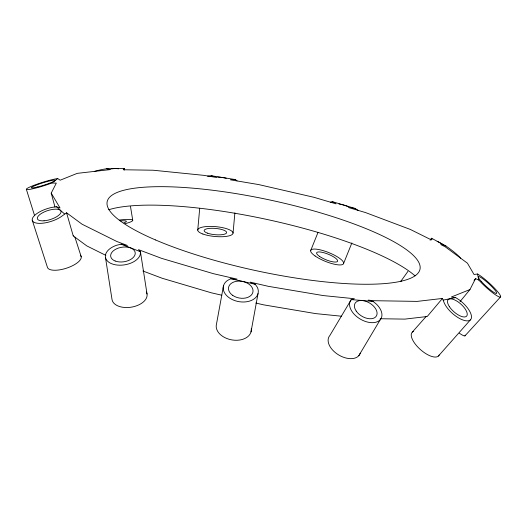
<?xml version="1.0" encoding="UTF-8"?>
<svg xmlns="http://www.w3.org/2000/svg" width="527" height="527" viewBox="0 0 527 527"><rect width="100%" height="100%" fill="white"/><g stroke="black" fill="none" stroke-linecap="round" stroke-linejoin="round"><path stroke-width="0.79" d="M197.744 230.082L199.713 208.29M233.053 233.066L234.877 212.888M223.494 285.786L216.498 324.052A17.72 12.075 10.4 0 0 232.782 340.047A17.72 12.075 10.4 0 0 251.274 328.749M251.017 331.905L258.013 293.631M147.033 294L140.432 251.689L138.449 249.633L161.624 258.362L213.33 273.658L237.064 279.126L230.8 278.717L227.433 280.483A17.72 12.075 10.4 0 0 237.493 301.365A17.72 12.075 10.4 0 0 257.328 287.274L255.299 284.29L250.18 282.143L268.46 286.352L323.255 295.575L354.407 298.723L351.252 299.573L349.869 302.037A17.72 10.922 30.8 0 0 370.81 322.623A17.72 10.922 30.8 0 0 376.555 304.263L373.109 301.418L368.162 300.12L373.986 300.706L417.193 301.391L442.449 298.447L444.248 302.972A17.72 7.411 41.5 0 0 468.529 320.765A17.72 7.411 41.5 0 0 459.3 299.949L455.664 297.603L451.277 297.044L469.972 289.534L475.545 278.599L478.786 280.035L481.599 283.006A17.72 2.622 42.4 0 0 500.65 296.352A17.72 2.622 42.4 0 0 480.176 275.667L477.62 274.02L474.004 274.468L467.449 263.197L445.058 246.695L440.776 244.568L445.816 245.892L449.511 248.546A17.72 1.884 35.5 0 1 460.486 258.434M124.556 170.05L124.28 168.403L123.885 169.463L123.186 169.753L153.179 170.228L203.909 175.359L216.755 177.52L211.235 175.728L207.566 176.17M310.627 250.72L317.933 232.611M343.67 263.283L351.884 242.914M445.816 245.892L431.554 238.257L431.014 239.284L431.422 239.923L410.296 229.429L365.54 212.572L348.393 207.5L355.086 208.448L358.373 210.484M54.986 207.078L51.218 193.126L56.31 183.132L51.909 182.988L47.924 184.417A17.72 1.818 -17.4 0 1 26.851 188.64A17.72 1.818 -17.4 0 1 55.025 179.015L57.733 178.561L60.15 180.208L77.232 173.357L110.565 169.556L106.461 168.745L102.014 169.549A17.72 2.503 -9.3 0 0 94.241 171.459M121.085 244.172L140.426 251.708L140.294 254.436A17.72 10.487 -8.9 0 1 111.829 263.803A17.72 10.487 -8.9 0 1 116.691 245.239L121.085 244.172L127.363 245.457L116.869 241.504L82.107 224.238L66.567 212.783L62.074 216.011A17.72 6.66 -17.9 0 1 33.148 221.696A17.72 6.66 -17.9 0 1 52.285 207.335L56.435 206.762L60.025 207.967L51.218 193.126M358.808 355.705L380.224 319.731M407.944 271.359L400.869 281.286A17.72 1.884 35.5 0 1 401.297 280.99M430.111 240.259L431.527 238.27M474.036 280.463L475.545 278.599M460.084 301.549L469.972 289.534M442.449 298.447L427.213 316.51L404.795 319.118L380.191 318.73M412.331 332.089L426.244 316.358M438.411 356.048L470.4 319.876M464.952 335.877L500.413 297.063M51.909 182.988L57.733 178.561M66.567 212.783L73.227 235.898L73.615 235.76M330.501 202.151L332.247 201.617L336.094 203.857L313.835 197.276L258.704 184.582L230.332 179.806L235.352 179.569L237.071 180.886M443.332 300.08L455.664 297.603M64.459 213.87L56.435 206.762M106.461 168.745L124.28 168.403M477.554 274.014L478.786 280.035M373.109 301.418L351.245 299.593L329.849 335.521A17.72 10.922 30.8 0 0 338.973 355.132A17.72 10.922 30.8 0 0 360.204 353.215M341.562 316.226L315.653 313.605L263.652 304.85L255.812 303.045M211.235 175.728L235.352 179.569M230.8 278.717L255.299 284.29M221.748 295.206L211.334 292.808L162.263 278.289L142.903 270.997M332.247 201.617L355.086 208.448M105.861 255.378L86.803 245.905L73.227 235.898M431.554 238.257L432.107 239.232M74.874 237.058L81.217 256.748M32.233 220.174L47.344 267.064A17.72 6.66 -17.9 0 0 67.792 267.742A17.72 6.66 -17.9 0 0 80.302 255.226M26.35 189.292L34.611 215.688M130.498 206.544L132.751 220.332M105.446 257.321L112.047 299.659A17.72 10.487 -8.9 0 0 133.028 306.839A17.72 10.487 -8.9 0 0 146.348 292.03M119.53 220.022A17.72 2.503 -9.3 0 1 132.494 219.983A17.72 2.503 -9.3 0 1 124.998 223.712M120.69 220.885A11.298 1.594 -9.3 0 1 123.904 222.802M111.309 168.851A12.404 1.752 -9.3 0 1 118.575 168.857M217.631 177.125A12.404 3.458 5.2 0 1 226.221 178.251M338.973 204.021A12.404 3.294 22 0 1 340.205 204.206M340.857 204.331A12.404 3.294 22 0 1 348.195 206.683M437.153 241.346A12.404 1.317 35.5 0 1 443.22 244.824M465.189 335.165A17.72 2.622 42.4 0 1 459.313 333.163M439.169 354.994A17.72 7.411 41.5 0 1 419.867 349.085A17.72 7.411 41.5 0 1 413.491 331.404M108.714 209.753A168.68 37.944 12.2 0 1 266.708 219.403A168.68 37.944 12.2 0 1 415.019 275.832M202.862 234.021A17.72 4.941 5.2 0 0 232.427 234.298A17.72 4.941 5.2 0 0 210.899 226.406A17.72 4.941 5.2 0 0 202.862 234.021M207.407 233.132A11.298 3.149 5.2 0 0 226.254 233.309A11.298 3.149 5.2 0 0 212.533 228.277A11.298 3.149 5.2 0 0 207.407 233.132M37.522 186.966A12.404 1.271 -17.4 0 0 55.111 180.339A12.404 1.271 -17.4 0 0 37.173 184.766A12.404 1.271 -17.4 0 0 37.522 186.966M315.1 255.99A17.72 4.703 22 0 0 342.972 264.323A17.72 4.703 22 0 0 323.374 250.694A17.72 4.703 22 0 0 315.1 255.99M319.467 256.359A11.298 2.997 22 0 0 337.234 261.669A11.298 2.997 22 0 0 324.744 252.98A11.298 2.997 22 0 0 319.467 256.359M44.037 220.8A12.404 4.664 -17.9 0 0 61.027 211.406A12.404 4.664 -17.9 0 0 42.45 212.842A12.404 4.664 -17.9 0 0 44.037 220.8M115.163 261.01A12.404 7.345 -8.9 0 0 135.09 254.449A12.404 7.345 -8.9 0 0 118.562 248.013A12.404 7.345 -8.9 0 0 115.163 261.01M481.362 281.49A12.404 1.838 42.4 0 0 496.533 293.447A12.404 1.838 42.4 0 0 484.53 280.087A12.404 1.838 42.4 0 0 481.362 281.49M232.736 295.397A12.404 8.452 10.4 0 0 252.835 292.452A12.404 8.452 10.4 0 0 236.689 281.266A12.404 8.452 10.4 0 0 232.736 295.397M449.459 306.747A12.404 5.191 41.5 0 0 466.487 316.279A12.404 5.191 41.5 0 0 456.132 300.667A12.404 5.191 41.5 0 0 449.459 306.747M356.245 311.121A12.404 7.641 30.8 0 0 375.876 316.701A12.404 7.641 30.8 0 0 365.112 301.095A12.404 7.641 30.8 0 0 356.245 311.121M155.432 239.917A160.017 35.994 12.2 0 0 415.724 275.325A160.017 35.994 12.2 0 0 219.594 191.156A160.017 35.994 12.2 0 0 155.432 239.917"/></g></svg>
